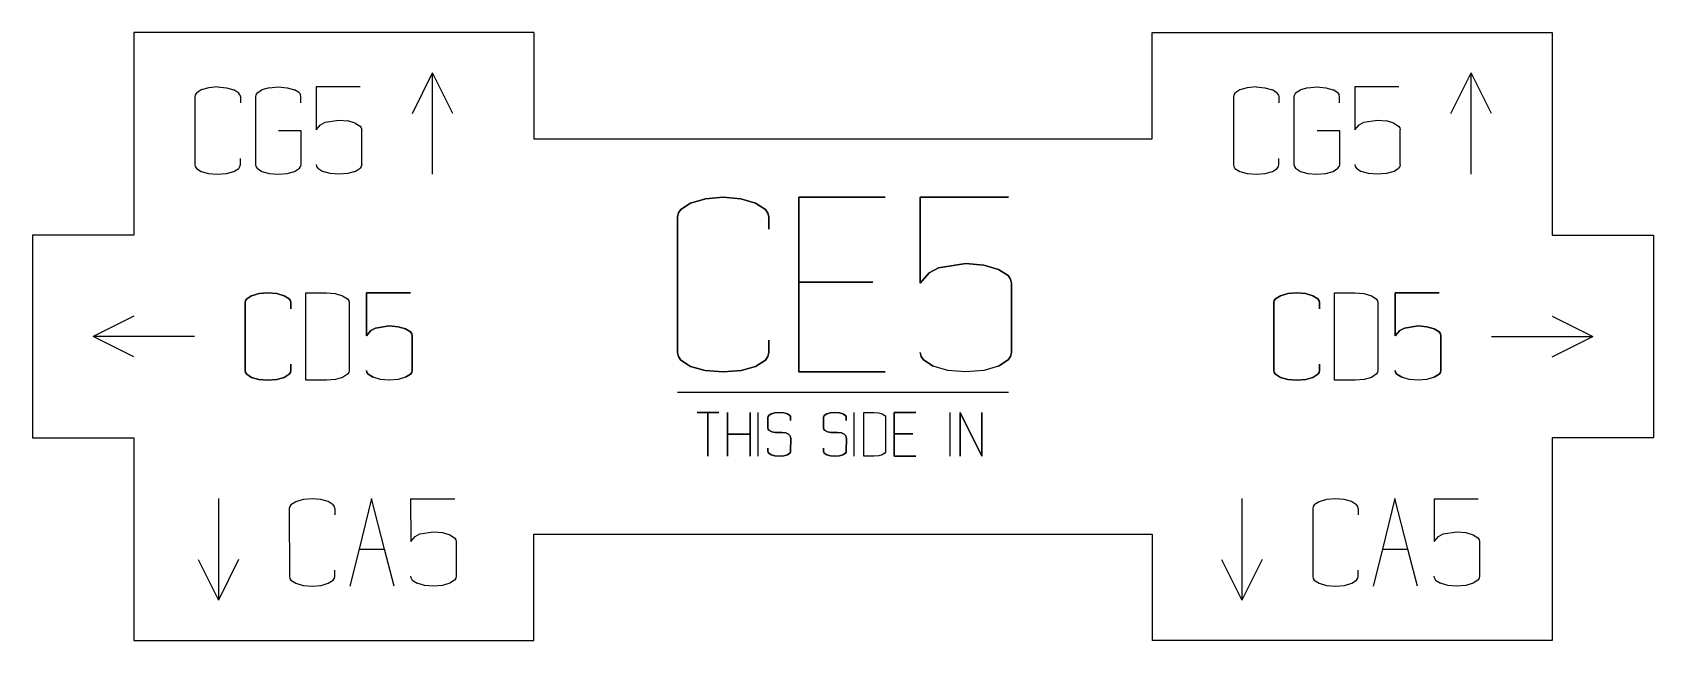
# Model space of a CAD drawing. Header units: millimetres. Extents: x 19.4 to 99.4, y -335.7 to -305.7.
import ezdxf

# ---------------------------------------------------------------- set-up
doc = ezdxf.new("R2010")
doc.units = ezdxf.units.MM
doc.layers.add('coding', color=2, linetype='Continuous')

msp = doc.modelspace()

# ---------------------------------------------------------------- linework, layer by layer
for p, q in [((24.366, -305.706), (24.366, -315.706)), ((44.116, -305.706), (24.366, -305.706)), ((44.116, -305.706), (44.116, -310.956)), ((74.616, -305.706), (94.366, -305.706)), ((74.616, -310.956), (74.616, -305.706)), ((94.366, -305.706), (94.366, -315.706)), ((44.116, -310.956), (74.616, -310.956)), ((19.366, -315.706), (19.366, -325.706)), ((24.366, -315.706), (19.366, -315.706)), ((94.366, -315.706), (99.366, -315.706)), ((99.366, -315.706), (99.366, -325.706)), ((19.366, -325.706), (24.366, -325.706)), ((24.366, -325.706), (24.366, -335.706)), ((94.366, -325.706), (94.366, -335.706)), ((99.366, -325.706), (94.366, -325.706)), ((44.116, -335.706), (44.116, -330.456)), ((44.116, -330.456), (74.616, -330.456)), ((74.616, -330.456), (74.616, -335.706)), ((24.366, -335.706), (44.116, -335.706)), ((94.366, -335.706), (74.616, -335.706))]:
    msp.add_line(p, q)
at = {"layer": 'coding'}
for p, q in [((38.116, -309.706), (39.116, -307.706)), ((39.116, -312.706), (39.116, -307.706)), ((40.116, -309.706), (39.116, -307.706)), ((89.366, -309.706), (90.366, -307.706)), ((90.366, -312.706), (90.366, -307.706)), ((91.366, -309.706), (90.366, -307.706)), ((27.401, -308.783), (27.381, -308.879)), ((27.46, -308.695), (27.401, -308.783)), ((27.699, -308.542), (27.46, -308.695)), ((28.066, -308.434), (27.699, -308.542)), ((28.505, -308.398), (28.066, -308.434)), ((28.505, -308.398), (28.939, -308.434)), ((28.939, -308.434), (29.304, -308.542)), ((29.547, -308.698), (29.304, -308.542)), ((29.608, -308.785), (29.547, -308.698)), ((29.608, -308.785), (29.629, -308.879)), ((30.392, -308.783), (30.372, -308.879)), ((30.452, -308.694), (30.392, -308.783)), ((30.452, -308.694), (30.693, -308.539)), ((31.055, -308.433), (30.693, -308.539)), ((31.055, -308.433), (31.496, -308.398)), ((31.496, -308.398), (31.937, -308.433)), ((31.937, -308.433), (32.298, -308.539)), ((32.539, -308.694), (32.298, -308.539)), ((32.539, -308.694), (32.599, -308.783)), ((32.62, -308.879), (32.599, -308.783)), ((35.542, -308.398), (33.369, -308.398)), ((33.369, -308.398), (33.369, -310.515)), ((78.651, -308.783), (78.631, -308.879)), ((78.71, -308.695), (78.651, -308.783)), ((78.949, -308.542), (78.71, -308.695)), ((79.316, -308.434), (78.949, -308.542)), ((79.755, -308.398), (79.316, -308.434)), ((79.755, -308.398), (80.189, -308.434)), ((80.189, -308.434), (80.554, -308.542)), ((80.797, -308.698), (80.554, -308.542)), ((80.858, -308.785), (80.797, -308.698)), ((80.858, -308.785), (80.879, -308.879)), ((81.642, -308.783), (81.622, -308.879)), ((81.702, -308.694), (81.642, -308.783)), ((81.702, -308.694), (81.943, -308.539)), ((82.305, -308.433), (81.943, -308.539)), ((82.305, -308.433), (82.746, -308.398)), ((82.746, -308.398), (83.187, -308.433)), ((83.187, -308.433), (83.548, -308.539)), ((83.789, -308.694), (83.548, -308.539)), ((83.789, -308.694), (83.849, -308.783)), ((83.87, -308.879), (83.849, -308.783)), ((86.792, -308.398), (84.619, -308.398)), ((84.619, -308.398), (84.619, -310.515)), ((27.381, -308.879), (27.381, -312.226)), ((29.629, -308.879), (29.629, -309.185)), ((30.372, -308.879), (30.372, -312.226)), ((32.62, -309.185), (32.62, -308.879)), ((78.631, -308.879), (78.631, -312.226)), ((80.879, -308.879), (80.879, -309.185)), ((81.622, -308.879), (81.622, -312.226)), ((83.87, -309.185), (83.87, -308.879)), ((33.369, -310.515), (33.587, -310.26)), ((33.587, -310.26), (33.818, -310.134)), ((33.818, -310.134), (34.493, -310.034)), ((34.493, -310.034), (34.934, -310.069)), ((35.295, -310.175), (34.934, -310.069)), ((35.295, -310.175), (35.536, -310.33)), ((35.536, -310.33), (35.596, -310.419)), ((84.619, -310.515), (84.837, -310.26)), ((84.837, -310.26), (85.068, -310.134)), ((85.068, -310.134), (85.743, -310.034)), ((85.743, -310.034), (86.184, -310.069)), ((86.545, -310.175), (86.184, -310.069)), ((86.545, -310.175), (86.786, -310.33)), ((86.786, -310.33), (86.846, -310.419)), ((31.508, -310.552), (32.62, -310.552)), ((32.62, -310.552), (32.62, -312.226)), ((35.596, -310.419), (35.616, -310.515)), ((35.616, -312.226), (35.616, -310.515)), ((82.758, -310.552), (83.87, -310.552)), ((83.87, -310.552), (83.87, -312.226)), ((86.846, -310.419), (86.866, -310.515)), ((86.866, -312.226), (86.866, -310.515)), ((29.629, -312.226), (29.629, -311.92)), ((80.879, -312.226), (80.879, -311.92)), ((27.381, -312.226), (27.401, -312.324)), ((27.401, -312.324), (27.46, -312.414)), ((27.46, -312.414), (27.699, -312.569)), ((27.699, -312.569), (28.06, -312.672)), ((28.06, -312.672), (28.505, -312.706)), ((28.505, -312.706), (28.948, -312.672)), ((28.948, -312.672), (29.304, -312.569)), ((29.304, -312.569), (29.547, -312.411)), ((29.547, -312.411), (29.608, -312.322)), ((29.608, -312.322), (29.629, -312.226)), ((30.372, -312.226), (30.392, -312.322)), ((30.392, -312.322), (30.452, -312.41)), ((30.452, -312.41), (30.693, -312.566)), ((30.693, -312.566), (31.055, -312.671)), ((31.055, -312.671), (31.496, -312.706)), ((31.496, -312.706), (31.937, -312.671)), ((31.937, -312.671), (32.298, -312.566)), ((32.298, -312.566), (32.539, -312.41)), ((32.539, -312.41), (32.599, -312.322)), ((32.62, -312.226), (32.599, -312.322)), ((33.369, -312.226), (33.389, -312.322)), ((33.389, -312.322), (33.449, -312.41)), ((33.449, -312.41), (33.69, -312.566)), ((34.052, -312.671), (33.69, -312.566)), ((34.493, -312.706), (34.052, -312.671)), ((34.934, -312.671), (34.493, -312.706)), ((35.295, -312.566), (34.934, -312.671)), ((35.295, -312.566), (35.536, -312.41)), ((35.596, -312.322), (35.536, -312.41)), ((35.616, -312.226), (35.596, -312.322)), ((78.631, -312.226), (78.651, -312.324)), ((78.651, -312.324), (78.71, -312.414)), ((78.71, -312.414), (78.949, -312.569)), ((78.949, -312.569), (79.31, -312.672)), ((79.31, -312.672), (79.755, -312.706)), ((79.755, -312.706), (80.198, -312.672)), ((80.198, -312.672), (80.554, -312.569)), ((80.554, -312.569), (80.797, -312.411)), ((80.797, -312.411), (80.858, -312.322)), ((80.858, -312.322), (80.879, -312.226)), ((81.622, -312.226), (81.642, -312.322)), ((81.642, -312.322), (81.702, -312.41)), ((81.702, -312.41), (81.943, -312.566)), ((81.943, -312.566), (82.305, -312.671)), ((82.305, -312.671), (82.746, -312.706)), ((82.746, -312.706), (83.187, -312.671)), ((83.187, -312.671), (83.548, -312.566)), ((83.548, -312.566), (83.789, -312.41)), ((83.789, -312.41), (83.849, -312.322)), ((83.87, -312.226), (83.849, -312.322)), ((84.619, -312.226), (84.639, -312.322)), ((84.639, -312.322), (84.699, -312.41)), ((84.699, -312.41), (84.94, -312.566)), ((85.302, -312.671), (84.94, -312.566)), ((85.743, -312.706), (85.302, -312.671)), ((86.184, -312.671), (85.743, -312.706)), ((86.545, -312.566), (86.184, -312.671)), ((86.545, -312.566), (86.786, -312.41)), ((86.846, -312.322), (86.786, -312.41)), ((86.866, -312.226), (86.846, -312.322)), ((51.365, -314.434), (51.843, -314.128)), ((51.843, -314.128), (51.365, -314.434)), ((51.843, -314.128), (52.576, -313.912)), ((52.576, -313.912), (51.843, -314.128)), ((52.576, -313.912), (53.454, -313.84)), ((53.454, -313.84), (52.576, -313.912)), ((53.454, -313.84), (54.321, -313.912)), ((54.321, -313.912), (53.454, -313.84)), ((54.321, -313.912), (55.052, -314.128)), ((55.052, -314.128), (54.321, -313.912)), ((55.052, -314.128), (55.539, -314.44)), ((55.539, -314.44), (55.052, -314.128)), ((57.187, -322.456), (57.187, -313.84)), ((57.187, -313.84), (61.446, -313.84)), ((61.446, -313.84), (57.187, -313.84)), ((57.187, -313.84), (57.187, -318.023)), ((63.181, -318.073), (63.181, -313.84)), ((63.181, -313.84), (67.527, -313.84)), ((67.527, -313.84), (63.181, -313.84)), ((63.181, -313.84), (63.181, -318.073)), ((51.206, -314.802), (51.246, -314.61)), ((51.246, -314.61), (51.206, -314.802)), ((51.206, -321.495), (51.206, -314.802)), ((51.206, -314.802), (51.206, -321.495)), ((51.246, -314.61), (51.365, -314.434)), ((51.365, -314.434), (51.246, -314.61)), ((55.539, -314.44), (55.661, -314.615)), ((55.661, -314.615), (55.539, -314.44)), ((55.661, -314.615), (55.701, -314.802)), ((55.701, -314.802), (55.661, -314.615)), ((55.701, -314.802), (55.701, -315.414)), ((55.701, -315.414), (55.701, -314.802)), ((63.618, -317.565), (63.181, -318.073)), ((63.181, -318.073), (63.618, -317.565)), ((64.08, -317.312), (63.618, -317.565)), ((63.618, -317.565), (64.08, -317.312)), ((65.429, -317.112), (64.08, -317.312)), ((64.08, -317.312), (65.429, -317.112)), ((66.311, -317.182), (65.429, -317.112)), ((65.429, -317.112), (66.311, -317.182)), ((67.034, -317.393), (66.311, -317.182)), ((66.311, -317.182), (67.034, -317.393)), ((67.516, -317.703), (67.034, -317.393)), ((67.034, -317.393), (67.516, -317.703)), ((57.187, -318.023), (60.846, -318.023)), ((60.846, -318.023), (57.187, -318.023)), ((57.187, -318.023), (57.187, -322.456)), ((67.637, -317.881), (67.516, -317.703)), ((67.516, -317.703), (67.637, -317.881)), ((67.677, -318.073), (67.637, -317.881)), ((67.637, -317.881), (67.677, -318.073)), ((67.677, -321.495), (67.677, -318.073)), ((67.677, -318.073), (67.677, -321.495)), ((29.866, -319.033), (29.886, -318.937)), ((29.886, -318.937), (29.866, -319.033)), ((29.866, -322.379), (29.866, -319.033)), ((29.866, -319.033), (29.866, -322.379)), ((29.886, -318.937), (29.946, -318.849)), ((29.946, -318.849), (29.886, -318.937)), ((29.946, -318.849), (30.185, -318.696)), ((30.185, -318.696), (29.946, -318.849)), ((30.185, -318.696), (30.552, -318.588)), ((30.552, -318.588), (30.185, -318.696)), ((30.552, -318.588), (30.99, -318.552)), ((30.99, -318.552), (30.552, -318.588)), ((30.99, -318.552), (31.424, -318.588)), ((31.424, -318.588), (30.99, -318.552)), ((31.424, -318.588), (31.79, -318.696)), ((31.79, -318.696), (31.424, -318.588)), ((31.79, -318.696), (32.033, -318.852)), ((32.033, -318.852), (31.79, -318.696)), ((32.033, -318.852), (32.094, -318.939)), ((32.094, -318.939), (32.033, -318.852)), ((32.094, -318.939), (32.114, -319.033)), ((32.114, -319.033), (32.094, -318.939)), ((32.114, -319.033), (32.114, -319.339)), ((32.114, -319.339), (32.114, -319.033)), ((32.857, -322.86), (32.857, -318.552)), ((32.857, -318.552), (33.875, -318.552)), ((33.875, -318.552), (34.309, -318.588)), ((34.309, -318.588), (34.674, -318.696)), ((34.674, -318.696), (34.918, -318.852)), ((34.918, -318.852), (34.979, -318.939)), ((34.979, -318.939), (34.999, -319.033)), ((34.999, -319.033), (34.999, -322.379)), ((35.854, -320.669), (35.854, -318.552)), ((35.854, -318.552), (38.027, -318.552)), ((38.027, -318.552), (35.854, -318.552)), ((35.854, -318.552), (35.854, -320.669)), ((80.631, -319.033), (80.651, -318.937)), ((80.651, -318.937), (80.631, -319.033)), ((80.631, -322.379), (80.631, -319.033)), ((80.631, -319.033), (80.631, -322.379)), ((80.651, -318.937), (80.71, -318.849)), ((80.71, -318.849), (80.651, -318.937)), ((80.71, -318.849), (80.949, -318.696)), ((80.949, -318.696), (80.71, -318.849)), ((80.949, -318.696), (81.316, -318.588)), ((81.316, -318.588), (80.949, -318.696)), ((81.316, -318.588), (81.755, -318.552)), ((81.755, -318.552), (81.316, -318.588)), ((81.755, -318.552), (82.189, -318.588)), ((82.189, -318.588), (81.755, -318.552)), ((82.189, -318.588), (82.554, -318.696)), ((82.554, -318.696), (82.189, -318.588)), ((82.554, -318.696), (82.797, -318.852)), ((82.797, -318.852), (82.554, -318.696)), ((82.797, -318.852), (82.858, -318.939)), ((82.858, -318.939), (82.797, -318.852)), ((82.858, -318.939), (82.879, -319.033)), ((82.879, -319.033), (82.858, -318.939)), ((82.879, -319.033), (82.879, -319.339)), ((82.879, -319.339), (82.879, -319.033)), ((83.622, -322.86), (83.622, -318.552)), ((83.622, -318.552), (84.639, -318.552)), ((84.639, -318.552), (85.073, -318.588)), ((85.073, -318.588), (85.439, -318.696)), ((85.439, -318.696), (85.682, -318.852)), ((85.682, -318.852), (85.743, -318.939)), ((85.743, -318.939), (85.763, -319.033)), ((85.763, -319.033), (85.763, -322.379)), ((86.619, -320.669), (86.619, -318.552)), ((86.619, -318.552), (88.792, -318.552)), ((88.792, -318.552), (86.619, -318.552)), ((86.619, -318.552), (86.619, -320.669)), ((24.366, -319.706), (22.366, -320.706)), ((94.366, -319.706), (96.366, -320.706)), ((27.366, -320.706), (22.366, -320.706)), ((24.366, -321.706), (22.366, -320.706)), ((36.073, -320.414), (35.854, -320.669)), ((35.854, -320.669), (36.073, -320.414)), ((36.304, -320.288), (36.073, -320.414)), ((36.073, -320.414), (36.304, -320.288)), ((36.978, -320.188), (36.304, -320.288)), ((36.304, -320.288), (36.978, -320.188)), ((37.419, -320.223), (36.978, -320.188)), ((36.978, -320.188), (37.419, -320.223)), ((37.781, -320.328), (37.419, -320.223)), ((37.419, -320.223), (37.781, -320.328)), ((38.022, -320.484), (37.781, -320.328)), ((37.781, -320.328), (38.022, -320.484)), ((38.082, -320.573), (38.022, -320.484)), ((38.022, -320.484), (38.082, -320.573)), ((38.102, -320.669), (38.082, -320.573)), ((38.082, -320.573), (38.102, -320.669)), ((38.102, -322.379), (38.102, -320.669)), ((38.102, -320.669), (38.102, -322.379)), ((86.837, -320.414), (86.619, -320.669)), ((86.619, -320.669), (86.837, -320.414)), ((87.068, -320.288), (86.837, -320.414)), ((86.837, -320.414), (87.068, -320.288)), ((87.743, -320.188), (87.068, -320.288)), ((87.068, -320.288), (87.743, -320.188)), ((88.184, -320.223), (87.743, -320.188)), ((87.743, -320.188), (88.184, -320.223)), ((88.545, -320.328), (88.184, -320.223)), ((88.184, -320.223), (88.545, -320.328)), ((88.786, -320.484), (88.545, -320.328)), ((88.545, -320.328), (88.786, -320.484)), ((88.846, -320.573), (88.786, -320.484)), ((88.786, -320.484), (88.846, -320.573)), ((88.866, -320.669), (88.846, -320.573)), ((88.846, -320.573), (88.866, -320.669)), ((88.866, -322.379), (88.866, -320.669)), ((88.866, -320.669), (88.866, -322.379)), ((91.366, -320.706), (96.366, -320.706)), ((94.366, -321.706), (96.366, -320.706)), ((51.246, -321.692), (51.206, -321.495)), ((51.206, -321.495), (51.246, -321.692)), ((55.701, -321.495), (55.661, -321.688)), ((55.661, -321.688), (55.701, -321.495)), ((55.701, -320.883), (55.701, -321.495)), ((55.701, -321.495), (55.701, -320.883)), ((63.222, -321.687), (63.181, -321.495)), ((63.181, -321.495), (63.222, -321.687)), ((67.637, -321.687), (67.677, -321.495)), ((67.677, -321.495), (67.637, -321.687)), ((29.886, -322.478), (29.866, -322.379)), ((29.866, -322.379), (29.886, -322.478)), ((32.114, -322.379), (32.094, -322.476)), ((32.094, -322.476), (32.114, -322.379)), ((32.114, -322.074), (32.114, -322.379)), ((32.114, -322.379), (32.114, -322.074)), ((34.999, -322.379), (34.979, -322.476)), ((35.874, -322.476), (35.854, -322.379)), ((35.854, -322.379), (35.874, -322.476)), ((38.082, -322.476), (38.102, -322.379)), ((38.102, -322.379), (38.082, -322.476)), ((51.365, -321.872), (51.246, -321.692)), ((51.246, -321.692), (51.365, -321.872)), ((51.843, -322.182), (51.365, -321.872)), ((51.365, -321.872), (51.843, -322.182)), ((52.564, -322.388), (51.843, -322.182)), ((51.843, -322.182), (52.564, -322.388)), ((53.454, -322.456), (52.564, -322.388)), ((52.564, -322.388), (53.454, -322.456)), ((54.34, -322.388), (53.454, -322.456)), ((53.454, -322.456), (54.34, -322.388)), ((55.052, -322.182), (54.34, -322.388)), ((54.34, -322.388), (55.052, -322.182)), ((55.539, -321.866), (55.052, -322.182)), ((55.052, -322.182), (55.539, -321.866)), ((55.661, -321.688), (55.539, -321.866)), ((55.539, -321.866), (55.661, -321.688)), ((63.342, -321.865), (63.222, -321.687)), ((63.222, -321.687), (63.342, -321.865)), ((63.824, -322.175), (63.342, -321.865)), ((63.342, -321.865), (63.824, -322.175)), ((64.547, -322.386), (63.824, -322.175)), ((65.429, -322.456), (64.547, -322.386)), ((66.311, -322.386), (65.429, -322.456)), ((67.034, -322.175), (66.311, -322.386)), ((67.034, -322.175), (67.516, -321.865)), ((67.516, -321.865), (67.034, -322.175)), ((67.516, -321.865), (67.637, -321.687)), ((67.637, -321.687), (67.516, -321.865)), ((80.651, -322.478), (80.631, -322.379)), ((80.631, -322.379), (80.651, -322.478)), ((82.879, -322.379), (82.858, -322.476)), ((82.858, -322.476), (82.879, -322.379)), ((82.879, -322.074), (82.879, -322.379)), ((82.879, -322.379), (82.879, -322.074)), ((85.763, -322.379), (85.743, -322.476)), ((86.639, -322.476), (86.619, -322.379)), ((86.619, -322.379), (86.639, -322.476)), ((88.846, -322.476), (88.866, -322.379)), ((88.866, -322.379), (88.846, -322.476)), ((29.946, -322.568), (29.886, -322.478)), ((29.886, -322.478), (29.946, -322.568)), ((30.185, -322.723), (29.946, -322.568)), ((29.946, -322.568), (30.185, -322.723)), ((30.545, -322.826), (30.185, -322.723)), ((30.185, -322.723), (30.545, -322.826)), ((30.99, -322.86), (30.545, -322.826)), ((30.545, -322.826), (30.99, -322.86)), ((31.434, -322.826), (30.99, -322.86)), ((30.99, -322.86), (31.434, -322.826)), ((31.79, -322.723), (31.434, -322.826)), ((31.434, -322.826), (31.79, -322.723)), ((32.033, -322.565), (31.79, -322.723)), ((31.79, -322.723), (32.033, -322.565)), ((32.094, -322.476), (32.033, -322.565)), ((32.033, -322.565), (32.094, -322.476)), ((33.875, -322.86), (32.857, -322.86)), ((34.318, -322.826), (33.875, -322.86)), ((34.674, -322.723), (34.318, -322.826)), ((34.918, -322.565), (34.674, -322.723)), ((34.979, -322.476), (34.918, -322.565)), ((35.935, -322.564), (35.874, -322.476)), ((35.874, -322.476), (35.935, -322.564)), ((36.176, -322.72), (35.935, -322.564)), ((35.935, -322.564), (36.176, -322.72)), ((36.537, -322.825), (36.176, -322.72)), ((36.978, -322.86), (36.537, -322.825)), ((37.419, -322.825), (36.978, -322.86)), ((37.781, -322.72), (37.419, -322.825)), ((37.781, -322.72), (38.022, -322.564)), ((38.022, -322.564), (37.781, -322.72)), ((38.022, -322.564), (38.082, -322.476)), ((38.082, -322.476), (38.022, -322.564)), ((57.187, -322.456), (61.446, -322.456)), ((61.446, -322.456), (57.187, -322.456)), ((80.71, -322.568), (80.651, -322.478)), ((80.651, -322.478), (80.71, -322.568)), ((80.949, -322.723), (80.71, -322.568)), ((80.71, -322.568), (80.949, -322.723)), ((81.31, -322.826), (80.949, -322.723)), ((80.949, -322.723), (81.31, -322.826)), ((81.755, -322.86), (81.31, -322.826)), ((81.31, -322.826), (81.755, -322.86)), ((82.198, -322.826), (81.755, -322.86)), ((81.755, -322.86), (82.198, -322.826)), ((82.554, -322.723), (82.198, -322.826)), ((82.198, -322.826), (82.554, -322.723)), ((82.797, -322.565), (82.554, -322.723)), ((82.554, -322.723), (82.797, -322.565)), ((82.858, -322.476), (82.797, -322.565)), ((82.797, -322.565), (82.858, -322.476)), ((84.639, -322.86), (83.622, -322.86)), ((85.083, -322.826), (84.639, -322.86)), ((85.439, -322.723), (85.083, -322.826)), ((85.682, -322.565), (85.439, -322.723)), ((85.743, -322.476), (85.682, -322.565)), ((86.699, -322.564), (86.639, -322.476)), ((86.639, -322.476), (86.699, -322.564)), ((86.94, -322.72), (86.699, -322.564)), ((86.699, -322.564), (86.94, -322.72)), ((87.302, -322.825), (86.94, -322.72)), ((87.743, -322.86), (87.302, -322.825)), ((88.184, -322.825), (87.743, -322.86)), ((88.545, -322.72), (88.184, -322.825)), ((88.545, -322.72), (88.786, -322.564)), ((88.786, -322.564), (88.545, -322.72)), ((88.786, -322.564), (88.846, -322.476)), ((88.846, -322.476), (88.786, -322.564)), ((51.206, -323.456), (67.527, -323.456)), ((52.703, -324.456), (52.162, -324.456)), ((52.162, -324.456), (53.233, -324.456)), ((53.233, -324.456), (52.703, -324.456)), ((52.703, -324.456), (52.703, -326.61)), ((52.703, -326.61), (52.703, -324.456)), ((53.661, -326.61), (53.661, -324.456)), ((53.661, -324.456), (53.661, -325.518)), ((54.779, -325.518), (54.779, -324.456)), ((54.779, -324.456), (54.779, -326.61)), ((55.159, -324.453), (55.159, -326.61)), ((55.659, -324.697), (55.669, -324.649)), ((55.669, -324.649), (55.659, -324.697)), ((55.659, -325.23), (55.659, -324.697)), ((55.659, -324.697), (55.659, -325.23)), ((55.669, -324.649), (55.7, -324.604)), ((55.7, -324.604), (55.669, -324.649)), ((55.7, -324.604), (55.82, -324.527)), ((55.82, -324.527), (55.7, -324.604)), ((55.82, -324.527), (56.001, -324.474)), ((56.001, -324.474), (55.82, -324.527)), ((56.001, -324.474), (56.221, -324.456)), ((56.221, -324.456), (56.001, -324.474)), ((56.221, -324.456), (56.442, -324.474)), ((56.442, -324.474), (56.221, -324.456)), ((56.442, -324.474), (56.623, -324.527)), ((56.623, -324.527), (56.442, -324.474)), ((56.623, -324.527), (56.743, -324.604)), ((56.743, -324.604), (56.623, -324.527)), ((56.743, -324.604), (56.773, -324.649)), ((56.773, -324.649), (56.743, -324.604)), ((56.773, -324.649), (56.783, -324.697)), ((56.783, -324.697), (56.773, -324.649)), ((56.783, -324.697), (56.783, -324.85)), ((56.783, -324.85), (56.783, -324.697)), ((58.403, -324.697), (58.413, -324.649)), ((58.413, -324.649), (58.403, -324.697)), ((58.403, -325.23), (58.403, -324.697)), ((58.403, -324.697), (58.403, -325.23)), ((58.413, -324.649), (58.444, -324.604)), ((58.444, -324.604), (58.413, -324.649)), ((58.444, -324.604), (58.564, -324.527)), ((58.564, -324.527), (58.444, -324.604)), ((58.564, -324.527), (58.745, -324.474)), ((58.745, -324.474), (58.564, -324.527)), ((58.745, -324.474), (58.965, -324.456)), ((58.965, -324.456), (58.745, -324.474)), ((58.965, -324.456), (59.186, -324.474)), ((59.186, -324.474), (58.965, -324.456)), ((59.186, -324.474), (59.366, -324.527)), ((59.366, -324.527), (59.186, -324.474)), ((59.366, -324.527), (59.487, -324.604)), ((59.487, -324.604), (59.366, -324.527)), ((59.487, -324.604), (59.517, -324.649)), ((59.517, -324.649), (59.487, -324.604)), ((59.517, -324.649), (59.527, -324.697)), ((59.527, -324.697), (59.517, -324.649)), ((59.527, -324.697), (59.527, -324.85)), ((59.527, -324.85), (59.527, -324.697)), ((59.899, -324.453), (59.899, -326.61)), ((60.399, -326.61), (60.399, -324.456)), ((60.399, -324.456), (60.908, -324.456)), ((60.908, -324.456), (61.125, -324.474)), ((61.125, -324.474), (61.307, -324.528)), ((61.307, -324.528), (61.429, -324.606)), ((61.429, -324.606), (61.459, -324.65)), ((61.459, -324.65), (61.47, -324.697)), ((61.47, -324.697), (61.47, -326.37)), ((61.897, -326.61), (61.897, -324.456)), ((61.897, -324.456), (62.962, -324.456)), ((62.962, -324.456), (61.897, -324.456)), ((61.897, -324.456), (61.897, -325.502)), ((64.644, -324.453), (64.644, -326.61)), ((65.144, -326.61), (65.144, -324.456)), ((65.144, -324.456), (66.224, -326.61)), ((66.224, -326.61), (65.144, -324.456)), ((65.144, -324.456), (65.144, -326.61)), ((66.224, -326.61), (66.224, -324.456)), ((66.224, -324.456), (66.224, -326.61)), ((53.661, -325.518), (54.779, -325.518)), ((54.779, -325.518), (53.661, -325.518)), ((53.661, -325.518), (53.661, -326.61)), ((54.779, -326.61), (54.779, -325.518)), ((55.672, -325.284), (55.659, -325.23)), ((55.659, -325.23), (55.672, -325.284)), ((55.708, -325.333), (55.672, -325.284)), ((55.672, -325.284), (55.708, -325.333)), ((55.853, -325.415), (55.708, -325.333)), ((55.708, -325.333), (55.853, -325.415)), ((56.016, -325.434), (55.853, -325.415)), ((55.853, -325.415), (56.016, -325.434)), ((56.357, -325.443), (56.016, -325.434)), ((56.016, -325.434), (56.357, -325.443)), ((56.545, -325.462), (56.357, -325.443)), ((56.357, -325.443), (56.545, -325.462)), ((56.68, -325.517), (56.545, -325.462)), ((56.545, -325.462), (56.68, -325.517)), ((56.761, -325.607), (56.68, -325.517)), ((56.68, -325.517), (56.761, -325.607)), ((58.415, -325.284), (58.403, -325.23)), ((58.403, -325.23), (58.415, -325.284)), ((58.452, -325.333), (58.415, -325.284)), ((58.415, -325.284), (58.452, -325.333)), ((58.597, -325.415), (58.452, -325.333)), ((58.452, -325.333), (58.597, -325.415)), ((58.76, -325.434), (58.597, -325.415)), ((58.597, -325.415), (58.76, -325.434)), ((59.101, -325.443), (58.76, -325.434)), ((58.76, -325.434), (59.101, -325.443)), ((59.289, -325.462), (59.101, -325.443)), ((59.101, -325.443), (59.289, -325.462)), ((59.424, -325.517), (59.289, -325.462)), ((59.289, -325.462), (59.424, -325.517)), ((59.505, -325.607), (59.424, -325.517)), ((59.424, -325.517), (59.505, -325.607)), ((61.897, -325.502), (62.812, -325.502)), ((62.812, -325.502), (61.897, -325.502)), ((61.897, -325.502), (61.897, -326.61)), ((55.659, -326.217), (55.659, -326.37)), ((55.659, -326.37), (55.659, -326.217)), ((55.659, -326.37), (55.669, -326.418)), ((55.669, -326.418), (55.659, -326.37)), ((56.79, -325.733), (56.761, -325.607)), ((56.761, -325.607), (56.79, -325.733)), ((56.773, -326.418), (56.783, -326.37)), ((56.783, -326.37), (56.773, -326.418)), ((56.783, -326.37), (56.79, -325.733)), ((56.79, -325.733), (56.783, -326.37)), ((58.403, -326.217), (58.403, -326.37)), ((58.403, -326.37), (58.403, -326.217)), ((58.403, -326.37), (58.413, -326.418)), ((58.413, -326.418), (58.403, -326.37)), ((59.533, -325.733), (59.505, -325.607)), ((59.505, -325.607), (59.533, -325.733)), ((59.517, -326.418), (59.527, -326.37)), ((59.527, -326.37), (59.517, -326.418)), ((59.527, -326.37), (59.533, -325.733)), ((59.533, -325.733), (59.527, -326.37)), ((61.47, -326.37), (61.459, -326.418)), ((55.669, -326.418), (55.7, -326.462)), ((55.7, -326.462), (55.669, -326.418)), ((55.7, -326.462), (55.82, -326.54)), ((55.82, -326.54), (55.7, -326.462)), ((55.82, -326.54), (56.001, -326.593)), ((56.001, -326.593), (55.82, -326.54)), ((56.001, -326.593), (56.221, -326.61)), ((56.221, -326.61), (56.001, -326.593)), ((56.221, -326.61), (56.442, -326.593)), ((56.442, -326.593), (56.221, -326.61)), ((56.442, -326.593), (56.623, -326.54)), ((56.623, -326.54), (56.442, -326.593)), ((56.623, -326.54), (56.743, -326.462)), ((56.743, -326.462), (56.623, -326.54)), ((56.743, -326.462), (56.773, -326.418)), ((56.773, -326.418), (56.743, -326.462)), ((58.413, -326.418), (58.444, -326.462)), ((58.444, -326.462), (58.413, -326.418)), ((58.444, -326.462), (58.564, -326.54)), ((58.564, -326.54), (58.444, -326.462)), ((58.564, -326.54), (58.745, -326.593)), ((58.745, -326.593), (58.564, -326.54)), ((58.745, -326.593), (58.965, -326.61)), ((58.965, -326.61), (58.745, -326.593)), ((58.965, -326.61), (59.186, -326.593)), ((59.186, -326.593), (58.965, -326.61)), ((59.186, -326.593), (59.366, -326.54)), ((59.366, -326.54), (59.186, -326.593)), ((59.366, -326.54), (59.487, -326.462)), ((59.487, -326.462), (59.366, -326.54)), ((59.487, -326.462), (59.517, -326.418)), ((59.517, -326.418), (59.487, -326.462)), ((60.908, -326.61), (60.399, -326.61)), ((61.129, -326.593), (60.908, -326.61)), ((61.307, -326.542), (61.129, -326.593)), ((61.429, -326.463), (61.307, -326.542)), ((61.459, -326.418), (61.429, -326.463)), ((61.897, -326.61), (62.962, -326.61)), ((62.962, -326.61), (61.897, -326.61)), ((28.544, -328.706), (28.545, -333.706)), ((32.729, -328.747), (32.362, -328.855)), ((33.167, -328.711), (32.729, -328.747)), ((33.601, -328.747), (33.167, -328.711)), ((33.967, -328.854), (33.601, -328.747)), ((36.096, -328.704), (35.485, -331.196)), ((36.746, -331.201), (36.096, -328.704)), ((38.031, -328.71), (40.204, -328.709)), ((38.031, -328.71), (38.032, -330.826)), ((79.044, -328.706), (79.045, -333.706)), ((83.229, -328.747), (82.862, -328.855)), ((83.667, -328.711), (83.229, -328.747)), ((84.101, -328.747), (83.667, -328.711)), ((84.467, -328.854), (84.101, -328.747)), ((86.596, -328.704), (85.985, -331.196)), ((87.246, -331.201), (86.596, -328.704)), ((88.531, -328.71), (90.704, -328.709)), ((88.531, -328.71), (88.532, -330.826)), ((32.064, -329.096), (32.044, -329.192)), ((32.044, -329.192), (32.045, -332.539)), ((32.123, -329.008), (32.064, -329.096)), ((32.362, -328.855), (32.123, -329.008)), ((34.21, -329.01), (33.967, -328.854)), ((34.271, -329.098), (34.21, -329.01)), ((34.291, -329.191), (34.271, -329.098)), ((34.291, -329.191), (34.292, -329.497)), ((82.564, -329.096), (82.544, -329.192)), ((82.544, -329.192), (82.545, -332.539)), ((82.623, -329.008), (82.564, -329.096)), ((82.862, -328.855), (82.623, -329.008)), ((84.71, -329.01), (84.467, -328.854)), ((84.771, -329.098), (84.71, -329.01)), ((84.791, -329.191), (84.771, -329.098)), ((84.791, -329.191), (84.792, -329.497)), ((38.481, -330.445), (39.156, -330.345)), ((39.156, -330.345), (39.597, -330.38)), ((39.597, -330.38), (39.958, -330.485)), ((88.981, -330.445), (89.656, -330.345)), ((89.656, -330.345), (90.097, -330.38)), ((90.097, -330.38), (90.458, -330.485)), ((35.485, -331.196), (35.036, -333.018)), ((35.485, -331.196), (36.746, -331.201)), ((38.032, -330.826), (38.25, -330.572)), ((38.25, -330.572), (38.481, -330.445)), ((39.958, -330.485), (40.199, -330.641)), ((40.199, -330.641), (40.26, -330.729)), ((40.26, -330.729), (40.28, -330.825)), ((40.28, -330.825), (40.28, -332.536)), ((85.985, -331.196), (85.536, -333.018)), ((85.985, -331.196), (87.246, -331.201)), ((88.532, -330.826), (88.75, -330.572)), ((88.75, -330.572), (88.981, -330.445)), ((90.458, -330.485), (90.699, -330.641)), ((90.699, -330.641), (90.76, -330.729)), ((90.76, -330.729), (90.78, -330.825)), ((90.78, -330.825), (90.78, -332.536)), ((27.544, -331.707), (28.545, -333.706)), ((29.544, -331.706), (28.545, -333.706)), ((37.221, -333.018), (36.746, -331.201)), ((78.044, -331.707), (79.045, -333.706)), ((80.044, -331.706), (79.045, -333.706)), ((87.721, -333.018), (87.246, -331.201)), ((32.045, -332.539), (32.065, -332.637)), ((32.065, -332.637), (32.124, -332.727)), ((32.124, -332.727), (32.363, -332.882)), ((33.968, -332.881), (34.211, -332.724)), ((34.211, -332.724), (34.272, -332.634)), ((34.272, -332.634), (34.292, -332.538)), ((34.292, -332.538), (34.292, -332.232)), ((38.053, -332.633), (38.032, -332.537)), ((38.053, -332.633), (38.113, -332.722)), ((38.113, -332.722), (38.354, -332.877)), ((40.2, -332.721), (39.959, -332.876)), ((40.26, -332.632), (40.2, -332.721)), ((40.28, -332.536), (40.26, -332.632)), ((82.545, -332.539), (82.565, -332.637)), ((82.565, -332.637), (82.624, -332.727)), ((82.624, -332.727), (82.863, -332.882)), ((84.468, -332.881), (84.711, -332.724)), ((84.711, -332.724), (84.772, -332.634)), ((84.772, -332.634), (84.792, -332.538)), ((84.792, -332.538), (84.792, -332.232)), ((88.553, -332.633), (88.532, -332.537)), ((88.553, -332.633), (88.613, -332.722)), ((88.613, -332.722), (88.854, -332.877)), ((90.7, -332.721), (90.459, -332.876)), ((90.76, -332.632), (90.7, -332.721)), ((90.78, -332.536), (90.76, -332.632)), ((32.363, -332.882), (32.724, -332.985)), ((32.724, -332.985), (33.169, -333.019)), ((33.169, -333.019), (33.612, -332.984)), ((33.612, -332.984), (33.968, -332.881)), ((38.715, -332.982), (38.354, -332.877)), ((39.156, -333.017), (38.715, -332.982)), ((39.597, -332.982), (39.156, -333.017)), ((39.959, -332.876), (39.597, -332.982)), ((82.863, -332.882), (83.224, -332.985)), ((83.224, -332.985), (83.669, -333.019)), ((83.669, -333.019), (84.112, -332.984)), ((84.112, -332.984), (84.468, -332.881)), ((89.215, -332.982), (88.854, -332.877)), ((89.656, -333.017), (89.215, -332.982)), ((90.097, -332.982), (89.656, -333.017)), ((90.459, -332.876), (90.097, -332.982))]:
    msp.add_line(p, q, dxfattribs=at)

doc.saveas('drawing.dxf')
